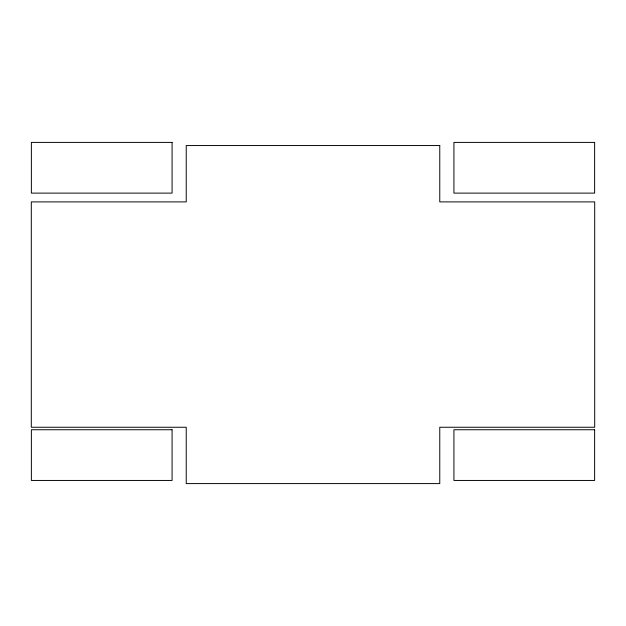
<?xml version="1.0" encoding="UTF-8"?>
<svg xmlns="http://www.w3.org/2000/svg" width="626" height="626" viewBox="0 0 626 626"><rect width="100%" height="100%" fill="white"/><g stroke="black" fill="none" stroke-linecap="round" stroke-linejoin="round"><path stroke-width="0.94" d="M172.08 142.407L31.37 142.407L31.37 193.113L172.08 193.113L172.08 142.407M594.63 142.407L453.92 142.407L453.92 193.113L594.63 193.113L594.63 142.407M439.765 145.553L186.235 145.553L186.235 201.893L31.3 201.893L31.3 427.253L186.235 427.253L186.235 483.593L439.765 483.593L439.765 427.253L594.7 427.253L594.7 201.893L439.765 201.893L439.765 145.553M172.08 429.741L31.37 429.741L31.37 480.447L172.08 480.447L172.08 429.741M594.63 429.741L453.92 429.741L453.92 480.447L594.63 480.447L594.63 429.741"/></g></svg>
